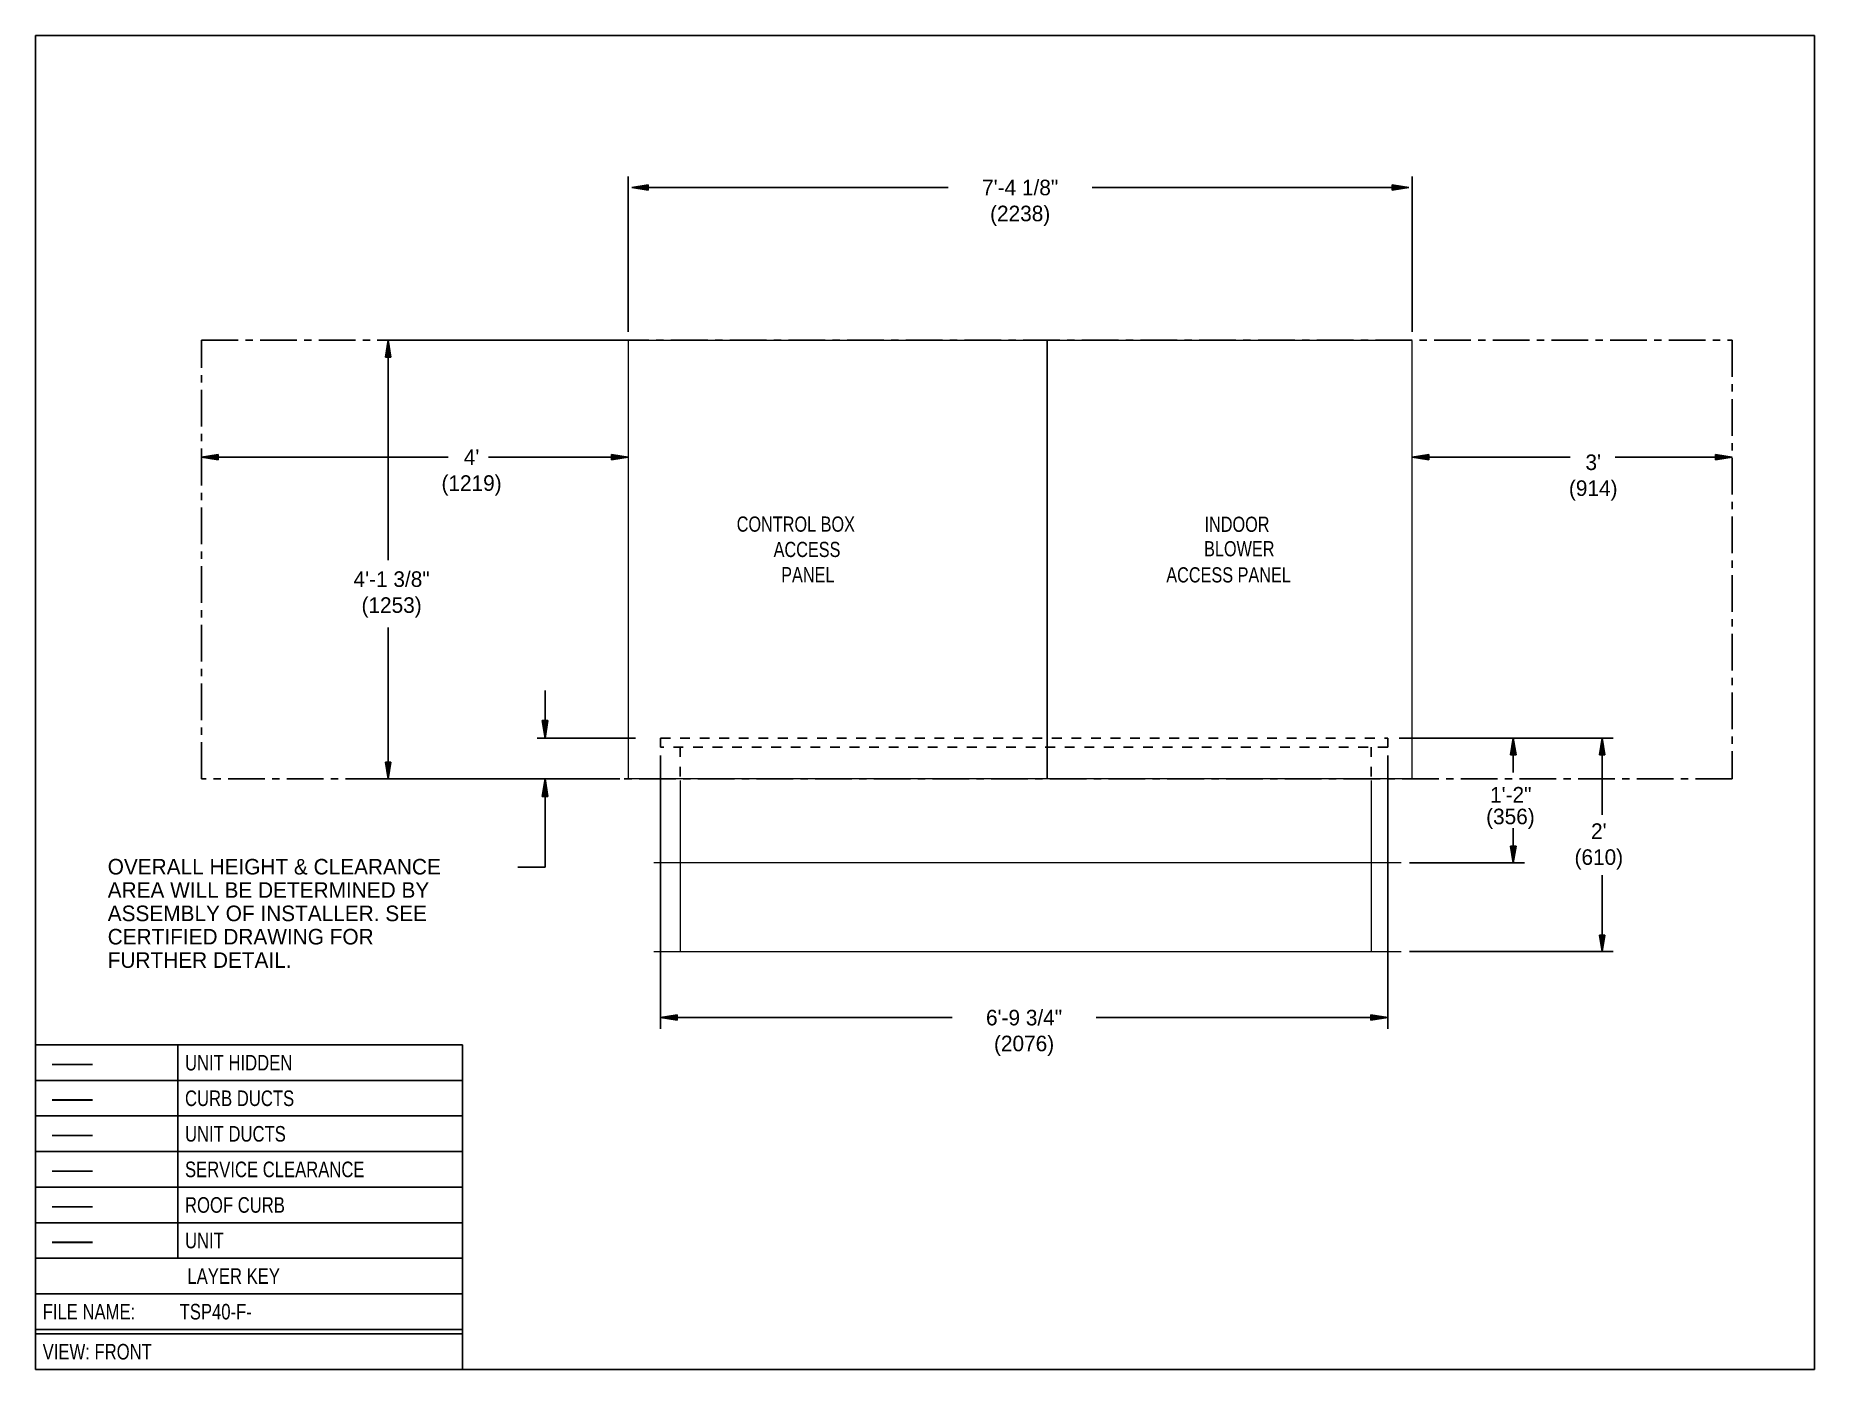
# Model space of a CAD drawing. Extents: x 0 to 200, y 0 to 150.
import ezdxf
from ezdxf.enums import TextEntityAlignment as Align

# ---------------------------------------------------------------- set-up
doc = ezdxf.new("R2010")
doc.units = 0
doc.header["$LTSCALE"] = 11
doc.linetypes.add('CENTER', pattern=[0.6, 0.375, -0.075, 0.075, -0.075])
doc.linetypes.add('HIDDEN', pattern=[0.2, 0.1, -0.1])
doc.layers.get('0').update_dxf_attribs({"linetype": 'CONTINUOUS'})
for name, color, linetype in [('CURB-14', 6, 'CONTINUOUS'), ('CURB-14-DIM', 6, 'CONTINUOUS'), ('CURB-24', 6, 'CONTINUOUS'), ('CURB-24-DIM', 6, 'CONTINUOUS'), ('NOTES', 1, 'CONTINUOUS'), ('SERVCLEAR', 1, 'CONTINUOUS'), ('SERVCLRDIM', 1, 'CONTINUOUS'), ('UNIT-DIM', 7, 'CONTINUOUS'), ('UNIT-SOL', 7, 'CONTINUOUS')]:
    doc.layers.add(name, color=color, linetype=linetype)
doc.styles.get("Standard").update_dxf_attribs({"font": 'txt', "width": 0.8})
doc.styles.add('TEXTSTYLE_2', font='txt')
doc.styles.add('TEXTSTYLE_3', font='txt', dxfattribs={"width": 8})

msp = doc.modelspace()

# ---------------------------------------------------------------- linework, layer by layer
at = {"color": 7, "linetype": 'CONTINUOUS'}
for p, q in [((0, 0), (0, 150)), ((0, 150), (200, 150)), ((200, 0), (200, 150)), ((0, 0), (200, 0))]:
    msp.add_line(p, q, dxfattribs=at)
at = {"layer": 'CURB-14', "color": 8, "linetype": 'HIDDEN'}
for p, q in [((70.27, 69.98), (70.27, 70.98)), ((70.27, 70.98), (152.02, 70.98)), ((152.02, 70.98), (152.02, 69.98)), ((152.02, 69.98), (70.27, 69.98)), ((72.49, 69.98), (72.49, 66.57)), ((150.17, 69.98), (150.17, 66.57))]:
    msp.add_line(p, q, dxfattribs=at)
at = {"layer": 'CURB-14', "color": 6, "linetype": 'CONTINUOUS', "const_width": 0.15}
for points in [[(72.49, 66.26), (72.49, 56.98)], [(150.17, 66.26), (150.17, 56.98)], [(69.49, 56.98), (153.55, 56.98)]]:
    msp.add_lwpolyline(points, dxfattribs=at)
at = {"layer": 'CURB-14-DIM', "color": 6, "linetype": 'CONTINUOUS'}
for p, q in [((153.33, 70.98), (167.39, 70.98)), ((166.14, 70.98), (165.82, 69.1)), ((166.45, 69.1), (166.14, 70.98)), ((166.14, 70.08), (166.14, 67.11)), ((70.27, 69.04), (70.27, 38.32)), ((152.02, 69.04), (152.02, 38.32)), ((165.82, 69.1), (166.45, 69.1)), ((166.14, 57.88), (166.14, 60.85)), ((165.82, 58.85), (166.45, 58.85)), ((166.14, 56.98), (165.82, 58.85)), ((166.45, 58.85), (166.14, 56.98)), ((154.49, 56.98), (167.39, 56.98)), ((70.27, 39.57), (72.14, 39.88)), ((70.27, 39.57), (103.04, 39.57)), ((72.14, 39.26), (70.27, 39.57)), ((72.14, 39.88), (72.14, 39.26)), ((150.14, 39.57), (119.25, 39.57)), ((152.02, 39.57), (150.14, 39.88)), ((150.14, 39.88), (150.14, 39.26)), ((150.14, 39.26), (152.02, 39.57))]:
    msp.add_line(p, q, dxfattribs=at)
for points in [[(166.45, 69.1), (165.82, 69.1), (166.14, 70.98)], [(166.45, 58.85), (166.14, 56.98), (165.82, 58.85)], [(72.14, 39.26), (70.27, 39.57), (72.14, 39.88)], [(150.14, 39.26), (150.14, 39.88), (152.02, 39.57)]]:
    msp.add_solid(points, dxfattribs=at)
at = {"layer": 'CURB-24', "color": 8, "linetype": 'HIDDEN'}
for p, q in [((70.27, 69.98), (70.27, 70.98)), ((70.27, 70.98), (152.02, 70.98)), ((152.02, 70.98), (152.02, 69.98)), ((152.02, 69.98), (70.27, 69.98)), ((72.49, 69.98), (72.49, 66.57)), ((150.17, 69.98), (150.17, 66.57))]:
    msp.add_line(p, q, dxfattribs=at)
at = {"layer": 'CURB-24', "color": 6, "linetype": 'CONTINUOUS', "const_width": 0.15}
for points in [[(72.49, 66.26), (72.49, 46.98)], [(150.17, 66.26), (150.17, 46.98)], [(69.49, 46.98), (153.55, 46.98)]]:
    msp.add_lwpolyline(points, dxfattribs=at)
at = {"layer": 'CURB-24-DIM', "color": 6, "linetype": 'CONTINUOUS'}
for p, q in [((153.33, 70.98), (177.39, 70.98)), ((176.14, 70.98), (175.82, 69.1)), ((176.45, 69.1), (176.14, 70.98)), ((176.14, 70.35), (176.14, 62.37)), ((70.27, 69.04), (70.27, 38.32)), ((152.02, 69.04), (152.02, 38.32)), ((175.82, 69.1), (176.45, 69.1)), ((176.14, 47.61), (176.14, 55.58)), ((175.82, 48.85), (176.45, 48.85)), ((176.14, 46.98), (175.82, 48.85)), ((176.45, 48.85), (176.14, 46.98)), ((154.49, 46.98), (177.39, 46.98)), ((70.27, 39.57), (72.14, 39.88)), ((72.14, 39.26), (70.27, 39.57)), ((72.14, 39.88), (72.14, 39.26)), ((72.52, 39.57), (103.04, 39.57)), ((150.14, 39.57), (119.25, 39.57)), ((152.02, 39.57), (150.14, 39.88)), ((150.14, 39.88), (150.14, 39.26)), ((150.14, 39.26), (152.02, 39.57))]:
    msp.add_line(p, q, dxfattribs=at)
for points in [[(176.45, 69.1), (175.82, 69.1), (176.14, 70.98)], [(176.45, 48.85), (176.14, 46.98), (175.82, 48.85)], [(72.14, 39.26), (70.27, 39.57), (72.14, 39.88)], [(150.14, 39.26), (150.14, 39.88), (152.02, 39.57)]]:
    msp.add_solid(points, dxfattribs=at)
at = {"layer": 'NOTES', "color": 1, "linetype": 'CONTINUOUS'}
for p, q in [((0, 0), (0, 36.49)), ((0, 36.49), (48, 36.49)), ((16, 12.5), (16, 36.49)), ((48, 0), (48, 36.49)), ((0, 32.5), (48, 32.5)), ((0, 28.5), (48, 28.5)), ((0, 24.5), (48, 24.5)), ((0, 20.5), (48, 20.5)), ((0, 16.5), (48, 16.5)), ((0, 12.5), (48, 12.5)), ((0, 8.5), (48, 8.5)), ((0, 4.5), (48, 4.5)), ((0, 4), (48, 4)), ((0, 0), (48, 0))]:
    msp.add_line(p, q, dxfattribs=at)
at = {"layer": 'SERVCLEAR', "color": 1, "linetype": 'CENTER'}
for p, q in [((18.64, 66.42), (18.64, 115.73)), ((18.64, 115.73), (190.77, 115.73)), ((190.77, 115.73), (190.77, 66.42)), ((190.77, 66.42), (18.64, 66.42))]:
    msp.add_line(p, q, dxfattribs=at)
at = {"layer": 'SERVCLRDIM', "color": 1, "linetype": 'CONTINUOUS'}
for p, q in [((18.64, 102.59), (20.52, 102.9)), ((20.52, 102.28), (18.64, 102.59)), ((18.64, 102.59), (46.37, 102.59)), ((20.52, 102.9), (20.52, 102.28)), ((66.64, 102.59), (50.91, 102.59)), ((64.77, 102.9), (64.77, 102.28)), ((66.64, 102.59), (64.77, 102.9)), ((64.77, 102.28), (66.64, 102.59)), ((154.77, 102.59), (156.64, 102.9)), ((156.64, 102.28), (154.77, 102.59)), ((155.29, 102.59), (172.52, 102.59)), ((156.64, 102.9), (156.64, 102.28)), ((190.77, 102.59), (177.59, 102.59)), ((190.77, 102.59), (188.89, 102.9)), ((188.89, 102.9), (188.89, 102.28)), ((188.89, 102.28), (190.77, 102.59)), ((57.28, 76.35), (57.28, 70.98)), ((57.28, 70.98), (56.94, 72.98)), ((56.94, 72.98), (57.61, 72.98)), ((57.61, 72.98), (57.28, 70.98)), ((67.45, 70.98), (56.4, 70.98)), ((57.28, 66.42), (56.94, 64.42)), ((57.28, 66.42), (57.28, 56.5)), ((57.61, 64.42), (57.28, 66.42)), ((56.94, 64.42), (57.61, 64.42)), ((57.28, 56.5), (54.23, 56.5))]:
    msp.add_line(p, q, dxfattribs=at)
for points in [[(20.52, 102.28), (18.64, 102.59), (20.52, 102.9)], [(64.77, 102.28), (64.77, 102.9), (66.64, 102.59)], [(156.64, 102.28), (154.77, 102.59), (156.64, 102.9)], [(188.89, 102.28), (188.89, 102.9), (190.77, 102.59)], [(57.61, 72.98), (57.28, 70.98), (56.94, 72.98)], [(57.61, 64.42), (56.94, 64.42), (57.28, 66.42)]]:
    msp.add_solid(points, dxfattribs=at)
at = {"layer": 'UNIT-DIM', "color": 7, "linetype": 'CONTINUOUS'}
for p, q in [((66.64, 116.67), (66.64, 134.16)), ((154.77, 116.67), (154.77, 134.16)), ((67.02, 132.91), (68.89, 133.23)), ((68.89, 132.6), (67.02, 132.91)), ((68.52, 132.91), (102.6, 132.91)), ((68.89, 133.23), (68.89, 132.6)), ((152.89, 132.91), (118.81, 132.91)), ((152.52, 133.23), (152.52, 132.6)), ((154.39, 132.91), (152.52, 133.23)), ((152.52, 132.6), (154.39, 132.91)), ((65.7, 115.73), (38.4, 115.73)), ((39.65, 115.73), (39.34, 113.85)), ((39.96, 113.85), (39.65, 115.73)), ((39.65, 115.65), (39.65, 91.02)), ((39.34, 113.85), (39.96, 113.85)), ((39.65, 66.79), (39.65, 83.42)), ((39.65, 66.42), (39.34, 68.29)), ((39.34, 68.29), (39.96, 68.29)), ((39.96, 68.29), (39.65, 66.42)), ((65.7, 66.42), (38.4, 66.42))]:
    msp.add_line(p, q, dxfattribs=at)
for points in [[(68.89, 132.6), (67.02, 132.91), (68.89, 133.23)], [(152.52, 132.6), (152.52, 133.23), (154.39, 132.91)], [(39.96, 113.85), (39.34, 113.85), (39.65, 115.73)], [(39.96, 68.29), (39.65, 66.42), (39.34, 68.29)]]:
    msp.add_solid(points, dxfattribs=at)
at = {"layer": 'UNIT-SOL', "color": 7, "linetype": 'CONTINUOUS'}
msp.add_line((113.74, 115.73), (113.74, 66.42), dxfattribs=at)
at = {"layer": 'UNIT-SOL', "color": 7, "linetype": 'CONTINUOUS', "const_width": 0.15}
for points in [[(66.64, 115.73), (66.64, 66.42)], [(154.77, 115.73), (66.64, 115.73)], [(154.77, 66.42), (154.77, 115.73)], [(66.64, 66.42), (154.77, 66.42)]]:
    msp.add_lwpolyline(points, dxfattribs=at)

# ---------------------------------------------------------------- texts
at = {"layer": 'CURB-14-DIM', "color": 6, "linetype": 'CONTINUOUS', "style": 'TEXTSTYLE_2'}
for s, p in [('1\'-2"', (165.86, 63.75)), ('(356)', (165.82, 61.31)), ('6\'-9 3/4"', (111.14, 38.69)), ('(2076)', (111.14, 35.78))]:
    msp.add_text(s, height=1.75, dxfattribs=at).set_placement(p, align=Align.CENTER)
at = {"layer": 'CURB-24-DIM', "color": 6, "linetype": 'CONTINUOUS', "style": 'TEXTSTYLE_2'}
for s, p in [("2'", (175.76, 59.66)), ('(610)', (175.76, 56.74)), ('6\'-9 3/4"', (111.14, 38.69)), ('(2076)', (111.14, 35.78))]:
    msp.add_text(s, height=1.75, dxfattribs=at).set_placement(p, align=Align.CENTER)
at = {"layer": 'NOTES', "color": 1, "linetype": 'CONTINUOUS', "width": 0.8}
for s, height, p in [('CONTROL BOX', 1.7069, (78.83, 94.21)), ('INDOOR ', 1.707, (131.43, 94.19)), ('ACCESS ', 1.707, (82.98, 91.36)), ('BLOWER', 1.707, (131.38, 91.44)), ('PANEL', 1.707, (83.83, 88.52)), ('ACCESS PANEL', 1.7069, (127.13, 88.5)), ('UNIT HIDDEN', 1.75, (16.8, 33.62)), ('CURB DUCTS', 1.75, (16.8, 29.62)), ('UNIT DUCTS', 1.75, (16.8, 25.62)), ('SERVICE CLEARANCE', 1.75, (16.8, 21.62)), ('ROOF CURB', 1.75, (16.8, 17.62)), ('UNIT', 1.75, (16.8, 13.62)), ('LAYER KEY', 1.75, (17.07, 9.62)), ('FILE NAME: ', 1.75, (0.8, 5.62)), ('TSP40-F-', 1.75, (16.2, 5.62)), ('VIEW: FRONT', 1.75, (0.8, 1.12))]:
    msp.add_text(s, height=height, dxfattribs=at).set_placement(p)
at = {"layer": 'NOTES', "color": 9, "linetype": 'CONTINUOUS', "style": 'TEXTSTYLE_3', "width": 8}
msp.add_text('-', height=1.75, dxfattribs=at).set_placement((1.03, 33.62))
at = {"layer": 'NOTES', "color": 5, "linetype": 'CONTINUOUS', "style": 'TEXTSTYLE_3', "width": 8}
msp.add_text('-', height=1.75, dxfattribs=at).set_placement((1.03, 29.62))
at = {"layer": 'NOTES', "color": 2, "linetype": 'CONTINUOUS', "style": 'TEXTSTYLE_3', "width": 8}
msp.add_text('-', height=1.75, dxfattribs=at).set_placement((1.03, 25.62))
at = {"layer": 'NOTES', "color": 1, "linetype": 'CONTINUOUS', "style": 'TEXTSTYLE_3', "width": 8}
msp.add_text('-', height=1.75, dxfattribs=at).set_placement((1.03, 21.62))
at = {"layer": 'NOTES', "color": 6, "linetype": 'CONTINUOUS', "style": 'TEXTSTYLE_3', "width": 8}
msp.add_text('-', height=1.75, dxfattribs=at).set_placement((1.03, 17.62))
at = {"layer": 'NOTES', "color": 7, "linetype": 'CONTINUOUS', "style": 'TEXTSTYLE_3', "width": 8}
msp.add_text('-', height=1.75, dxfattribs=at).set_placement((1.03, 13.62))
at = {"layer": 'SERVCLRDIM', "color": 1, "linetype": 'CONTINUOUS', "style": 'TEXTSTYLE_2'}
for s, p in [("4'", (49.02, 101.71)), ("3'", (175.13, 101.14)), ('(1219)', (49.02, 98.8)), ('(914)', (175.13, 98.23))]:
    msp.add_text(s, height=1.75, dxfattribs=at).set_placement(p, align=Align.CENTER)
for s, p in [('OVERALL HEIGHT & CLEARANCE', (8.11, 55.66)), ('AREA WILL BE DETERMINED BY', (8.11, 53.04)), ('ASSEMBLY OF INSTALLER. SEE', (8.11, 50.41)), ('CERTIFIED DRAWING FOR', (8.11, 47.79)), ('FURTHER DETAIL.', (8.11, 45.16))]:
    msp.add_text(s, height=1.75, dxfattribs=at).set_placement(p)
at = {"layer": 'UNIT-DIM', "color": 7, "linetype": 'CONTINUOUS', "style": 'TEXTSTYLE_2'}
for s, p in [('7\'-4 1/8"', (110.7, 132.04)), ('(2238)', (110.7, 129.12)), ('4\'-1 3/8"', (40.03, 88)), ('(1253)', (40.03, 85.08))]:
    msp.add_text(s, height=1.75, dxfattribs=at).set_placement(p, align=Align.CENTER)

doc.saveas('drawing.dxf')
